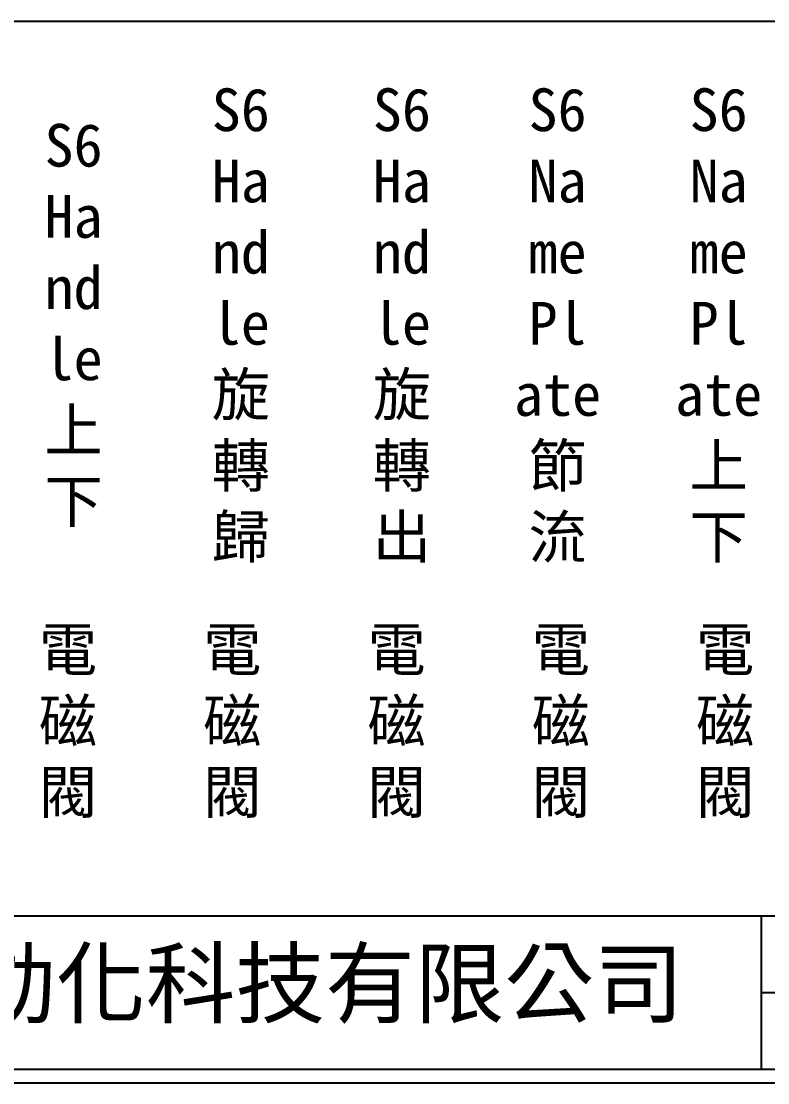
# Model space of a CAD drawing. Extents: x 926 to 1213, y 3 to 207.
# Drawn here: x 993.9 to 1062.1, y 3 to 100 of the extents above; entities that cross this region are included whole.
import ezdxf

# ---------------------------------------------------------------- set-up
doc = ezdxf.new("R2010")
doc.units = 0
doc.layers.add('圖框層', color=7, linetype='CONTINUOUS')
doc.layers.add('標尺寸層', color=3, linetype='CONTINUOUS')
doc.styles.add('CNS', font='romanc.shx', dxfattribs={"bigfont": 'chineset.shx'})
doc.styles.add('STSL', font='KAIU.TTF')

msp = doc.modelspace()

# ---------------------------------------------------------------- linework, layer by layer
at = {"layer": '圖框層', "color": 7}
for p, q in [((926.992, 18.25), (1211.493, 18.25)), ((1061.493, 4.25), (1061.493, 18.25)), ((1061.493, 11.25), (1211.493, 11.25)), ((926.992, 4.25), (1211.493, 4.25)), ((925.742, 3), (1212.742, 3))]:
    msp.add_line(p, q, dxfattribs=at)
at = {"layer": '標尺寸層', "color": 7}
msp.add_line((930.49, 99.958), (1208.361, 99.958), dxfattribs=at)

# ---------------------------------------------------------------- texts
at = {"layer": '圖框層', "color": 4, "style": 'STSL'}
msp.add_text('泓陞自動化科技有限公司', height=6, dxfattribs=at).set_placement((964.346, 9.076))
at = {"layer": '標尺寸層', "color": 7, "char_height": 3.9, "attachment_point": 5, "style": 'CNS'}
for s, insert, width in [('{\\fDFKai-SB|b0|i0|c136|p65;S6\\PHa\\Pnd\\Ple旋轉歸}', (1013.943, 72.165), 2.84806), ('{\\fDFKai-SB|b0|i0|c136|p65;S6\\PHa\\Pnd\\Ple旋轉出}', (1028.648, 72.165), 2.84806), ('{\\fDFKai-SB|b0|i0|c136|p65;S6\\PNa\\Pme\\PPl\\Pate節流}', (1042.861, 72.165), 2.84806), ('{\\fDFKai-SB|b0|i0|c136|p65;S6\\PNa\\Pme\\PPl\\Pate上下}', (1057.566, 72.165), 2.84806), ('{\\fDFKai-SB|b0|i0|c136|p65;S6\\PHa\\Pnd\\Ple上下}', (998.673, 72.165), 2.84806), ('{\\fDFKai-SB|b0|i0|c136|p65;電磁閥}', (998.161, 35.841), 8.6627), ('{\\fDFKai-SB|b0|i0|c136|p65;電磁閥}', (1013.161, 35.841), 8.6627), ('{\\fDFKai-SB|b0|i0|c136|p65;電磁閥}', (1028.161, 35.841), 8.6627), ('{\\fDFKai-SB|b0|i0|c136|p65;電磁閥}', (1043.161, 35.841), 8.6627), ('{\\fDFKai-SB|b0|i0|c136|p65;電磁閥}', (1058.161, 35.841), 8.6627)]:
    msp.add_mtext(s, dxfattribs=dict(at, insert=insert, width=width))

doc.saveas('drawing.dxf')
